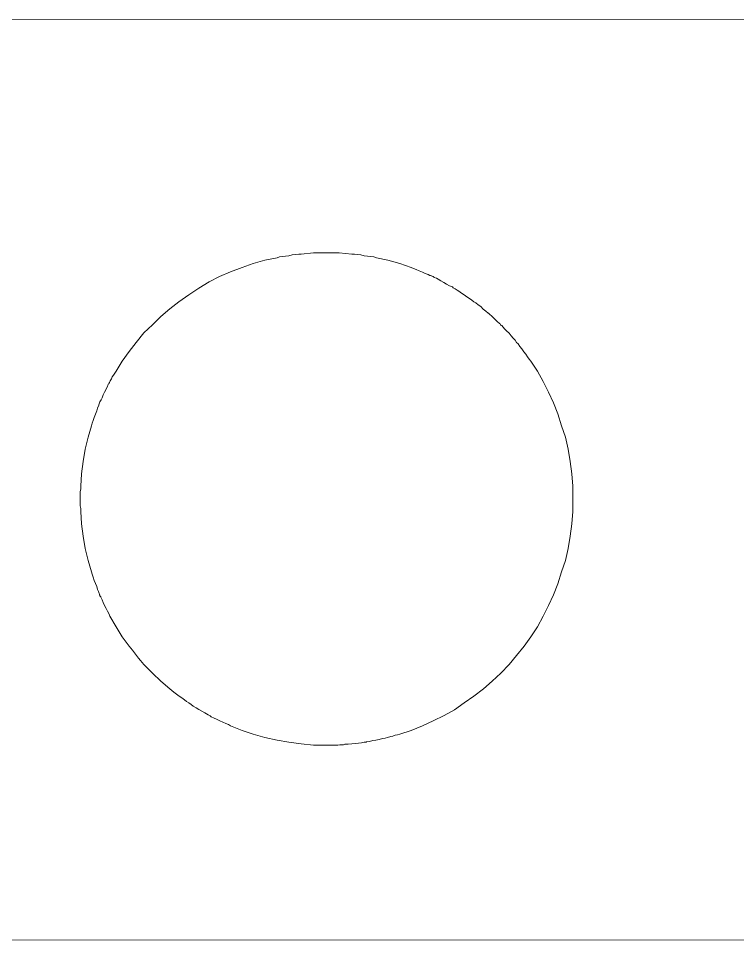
# Model space of a CAD drawing. Header units: centimetres. Extents: x 33 to 211, y -118 to 32.
# Drawn here: x 55.119 to 58.623, y -1.18 to 3.32 of the extents above; entities that cross this region are included whole.
import ezdxf

# ---------------------------------------------------------------- set-up
doc = ezdxf.new("R2010")
doc.units = ezdxf.units.CM
doc.header["$MEASUREMENT"] = 0
doc.layers.add('Layer 1', color=7, linetype='Continuous')

msp = doc.modelspace()

# ---------------------------------------------------------------- linework, layer by layer
at = {"layer": 'Layer 1', "lineweight": 9}
msp.add_open_spline([(44.52175, 3.30944), (44.52175, 3.30944), (73.12211, 3.32004), (73.12211, 3.32004), (73.12211, 3.32004), (73.12185, -1.16686), (73.12185, -1.16686), (73.12185, -1.16686), (36.32211, -1.17996), (36.32211, -1.17996), (36.32211, -1.17996), (36.32237, 3.30695), (36.32237, 3.30695), (36.32237, 3.30695), (43.34111, 3.30945), (43.34111, 3.30945)], degree=3, knots=[0, 0, 0, 0, 0.2, 0.2, 0.2, 0.4, 0.4, 0.4, 0.6, 0.6, 0.6, 0.8, 0.8, 0.8, 1, 1, 1, 1], dxfattribs=at)
at = {"layer": 'Layer 1', "color": 250, "lineweight": 9}
msp.add_open_spline([(56.62106, 2.1775), (56.62106, 2.1775), (56.55701, 2.1775), (56.55701, 2.1775), (56.55701, 2.1775), (56.49696, 2.17149), (56.49696, 2.17149), (56.49696, 2.17149), (56.48496, 2.17149), (56.48496, 2.17149), (56.48496, 2.17149), (56.47094, 2.16949), (56.47094, 2.16949), (56.47094, 2.16949), (56.45293, 2.16749), (56.45293, 2.16749), (56.45293, 2.16749), (56.43692, 2.16349), (56.43692, 2.16349), (56.43692, 2.16349), (56.4209, 2.16149), (56.4209, 2.16149), (56.4209, 2.16149), (56.40489, 2.15948), (56.40489, 2.15948), (56.40489, 2.15948), (56.39087, 2.15748), (56.39087, 2.15748), (56.39087, 2.15748), (56.37886, 2.15348), (56.37886, 2.15348), (56.37886, 2.15348), (56.31881, 2.14147), (56.31881, 2.14147), (56.31881, 2.14147), (56.26277, 2.12546), (56.26277, 2.12546), (56.26277, 2.12546), (56.20872, 2.10544), (56.20872, 2.10544), (56.20872, 2.10544), (56.15267, 2.08542), (56.15267, 2.08542), (56.15267, 2.08542), (56.09863, 2.0614), (56.09863, 2.0614), (56.09863, 2.0614), (56.04859, 2.03538), (56.04859, 2.03538), (56.04859, 2.03538), (55.99854, 2.00536), (55.99854, 2.00536), (55.99854, 2.00536), (55.9485, 1.97333), (55.9485, 1.97333), (55.9485, 1.97333), (55.90046, 1.9393), (55.90046, 1.9393), (55.90046, 1.9393), (55.85643, 1.90527), (55.85643, 1.90527), (55.85643, 1.90527), (55.81239, 1.86724), (55.81239, 1.86724), (55.81239, 1.86724), (55.77236, 1.82721), (55.77236, 1.82721), (55.77236, 1.82721), (55.73032, 1.78717), (55.73032, 1.78717), (55.73032, 1.78717), (55.69229, 1.74114), (55.69229, 1.74114), (55.69229, 1.74114), (55.65827, 1.6971), (55.65827, 1.6971), (55.65827, 1.6971), (55.62423, 1.64906), (55.62423, 1.64906), (55.62423, 1.64906), (55.59421, 1.60102), (55.59421, 1.60102), (55.59421, 1.60102), (55.5882, 1.59101), (55.5882, 1.59101), (55.5882, 1.59101), (55.5822, 1.581), (55.5822, 1.581), (55.5822, 1.581), (55.57619, 1.573), (55.57619, 1.573), (55.57619, 1.573), (55.57219, 1.56299), (55.57219, 1.56299), (55.57219, 1.56299), (55.56618, 1.55298), (55.56618, 1.55298), (55.56618, 1.55298), (55.56218, 1.54497), (55.56218, 1.54497), (55.56218, 1.54497), (55.56018, 1.54297), (55.56018, 1.54297), (55.56018, 1.54297), (55.56018, 1.54097), (55.56018, 1.54097), (55.56018, 1.54097), (55.55818, 1.53897), (55.55818, 1.53897), (55.55818, 1.53897), (55.55818, 1.53697), (55.55818, 1.53697), (55.55818, 1.53697), (55.55618, 1.53697), (55.55618, 1.53697), (55.55618, 1.53697), (55.55618, 1.53496), (55.55618, 1.53496), (55.55618, 1.53496), (55.55417, 1.53296), (55.55417, 1.53296), (55.55417, 1.53296), (55.55417, 1.53096), (55.55417, 1.53096), (55.55417, 1.53096), (55.55217, 1.52696), (55.55217, 1.52696), (55.55217, 1.52696), (55.54617, 1.51295), (55.54617, 1.51295), (55.54617, 1.51295), (55.53816, 1.49893), (55.53816, 1.49893), (55.53816, 1.49893), (55.53216, 1.48492), (55.53216, 1.48492), (55.53216, 1.48492), (55.52615, 1.47091), (55.52615, 1.47091), (55.52615, 1.47091), (55.52215, 1.4609), (55.52215, 1.4609), (55.52215, 1.4609), (55.51615, 1.45089), (55.51615, 1.45089), (55.51615, 1.45089), (55.51414, 1.44689), (55.51414, 1.44689), (55.51414, 1.44689), (55.51014, 1.43688), (55.51014, 1.43688), (55.51014, 1.43688), (55.51014, 1.43488), (55.51014, 1.43488), (55.51014, 1.43488), (55.50413, 1.42087), (55.50413, 1.42087), (55.50413, 1.42087), (55.50014, 1.40686), (55.50014, 1.40686), (55.50014, 1.40686), (55.49412, 1.39084), (55.49412, 1.39084), (55.49412, 1.39084), (55.48812, 1.37483), (55.48812, 1.37483), (55.48812, 1.37483), (55.48211, 1.36082), (55.48211, 1.36082), (55.48211, 1.36082), (55.47811, 1.34681), (55.47811, 1.34681), (55.47811, 1.34681), (55.47411, 1.3348), (55.47411, 1.3348), (55.47411, 1.3348), (55.45809, 1.27875), (55.45809, 1.27875), (55.45809, 1.27875), (55.44408, 1.2207), (55.44408, 1.2207), (55.44408, 1.2207), (55.43407, 1.16065), (55.43407, 1.16065), (55.43407, 1.16065), (55.42607, 1.1006), (55.42607, 1.1006), (55.42607, 1.1006), (55.42206, 1.04055), (55.42206, 1.04055), (55.42206, 1.04055), (55.42206, 1.02654), (55.42206, 1.02654), (55.42206, 1.02654), (55.42007, 1.01253), (55.42007, 1.01253), (55.42007, 1.01253), (55.42007, 0.99451), (55.42007, 0.99451), (55.42007, 0.99451), (55.42007, 0.9785), (55.42007, 0.9785), (55.42007, 0.9785), (55.42007, 0.96049), (55.42007, 0.96049), (55.42007, 0.96049), (55.42007, 0.94447), (55.42007, 0.94447), (55.42007, 0.94447), (55.42206, 0.93046), (55.42206, 0.93046), (55.42206, 0.93046), (55.42206, 0.91645), (55.42206, 0.91645), (55.42206, 0.91645), (55.42607, 0.8564), (55.42607, 0.8564), (55.42607, 0.8564), (55.43407, 0.79635), (55.43407, 0.79635), (55.43407, 0.79635), (55.44408, 0.7363), (55.44408, 0.7363), (55.44408, 0.7363), (55.45809, 0.67825), (55.45809, 0.67825), (55.45809, 0.67825), (55.47411, 0.6222), (55.47411, 0.6222), (55.47411, 0.6222), (55.47811, 0.61019), (55.47811, 0.61019), (55.47811, 0.61019), (55.48211, 0.59618), (55.48211, 0.59618), (55.48211, 0.59618), (55.48812, 0.58017), (55.48812, 0.58017), (55.48812, 0.58017), (55.49412, 0.56616), (55.49412, 0.56616), (55.49412, 0.56616), (55.50014, 0.55014), (55.50014, 0.55014), (55.50014, 0.55014), (55.50413, 0.53613), (55.50413, 0.53613), (55.50413, 0.53613), (55.50814, 0.52612), (55.50814, 0.52612), (55.50814, 0.52612), (55.51214, 0.51612), (55.51214, 0.51612), (55.51214, 0.51612), (55.51414, 0.51411), (55.51414, 0.51411), (55.51414, 0.51411), (55.51414, 0.51011), (55.51414, 0.51011), (55.51414, 0.51011), (55.51615, 0.50811), (55.51615, 0.50811), (55.51615, 0.50811), (55.51615, 0.50611), (55.51615, 0.50611), (55.51615, 0.50611), (55.51814, 0.5021), (55.51814, 0.5021), (55.51814, 0.5021), (55.52015, 0.5001), (55.52015, 0.5001), (55.52015, 0.5001), (55.52015, 0.4981), (55.52015, 0.4981), (55.52015, 0.4981), (55.52215, 0.4961), (55.52215, 0.4961), (55.52215, 0.4961), (55.52615, 0.48609), (55.52615, 0.48609), (55.52615, 0.48609), (55.53216, 0.47208), (55.53216, 0.47208), (55.53216, 0.47208), (55.53816, 0.45807), (55.53816, 0.45807), (55.53816, 0.45807), (55.54617, 0.44406), (55.54617, 0.44406), (55.54617, 0.44406), (55.55217, 0.43004), (55.55217, 0.43004), (55.55217, 0.43004), (55.56018, 0.41603), (55.56018, 0.41603), (55.56018, 0.41603), (55.56418, 0.40602), (55.56418, 0.40602), (55.56418, 0.40602), (55.59421, 0.35398), (55.59421, 0.35398), (55.59421, 0.35398), (55.62423, 0.30594), (55.62423, 0.30594), (55.62423, 0.30594), (55.65827, 0.2599), (55.65827, 0.2599), (55.65827, 0.2599), (55.66627, 0.24989), (55.66627, 0.24989), (55.66627, 0.24989), (55.67428, 0.23989), (55.67428, 0.23989), (55.67428, 0.23989), (55.68428, 0.22788), (55.68428, 0.22788), (55.68428, 0.22788), (55.69429, 0.21386), (55.69429, 0.21386), (55.69429, 0.21386), (55.7043, 0.20185), (55.7043, 0.20185), (55.7043, 0.20185), (55.71431, 0.18984), (55.71431, 0.18984), (55.71431, 0.18984), (55.72232, 0.17984), (55.72232, 0.17984), (55.72232, 0.17984), (55.73032, 0.16983), (55.73032, 0.16983), (55.73032, 0.16983), (55.77236, 0.12779), (55.77236, 0.12779), (55.77236, 0.12779), (55.81239, 0.08976), (55.81239, 0.08976), (55.81239, 0.08976), (55.85643, 0.05173), (55.85643, 0.05173), (55.85643, 0.05173), (55.86643, 0.04372), (55.86643, 0.04372), (55.86643, 0.04372), (55.87644, 0.03572), (55.87644, 0.03572), (55.87644, 0.03572), (55.88845, 0.02571), (55.88845, 0.02571), (55.88845, 0.02571), (55.90246, 0.0157), (55.90246, 0.0157), (55.90246, 0.0157), (55.91447, 0.00769), (55.91447, 0.00769), (55.91447, 0.00769), (55.92849, -0.00232), (55.92849, -0.00232), (55.92849, -0.00232), (55.93849, -0.01032), (55.93849, -0.01032), (55.93849, -0.01032), (55.9485, -0.01633), (55.9485, -0.01633), (55.9485, -0.01633), (55.96052, -0.02433), (55.96052, -0.02433), (55.96052, -0.02433), (55.97052, -0.03234), (55.97052, -0.03234), (55.97052, -0.03234), (55.98453, -0.04035), (55.98453, -0.04035), (55.98453, -0.04035), (55.99854, -0.04835), (55.99854, -0.04835), (55.99854, -0.04835), (56.01256, -0.05636), (56.01256, -0.05636), (56.01256, -0.05636), (56.02657, -0.06437), (56.02657, -0.06437), (56.02657, -0.06437), (56.03457, -0.07037), (56.03457, -0.07037), (56.03457, -0.07037), (56.04258, -0.07438), (56.04258, -0.07438), (56.04258, -0.07438), (56.05259, -0.08038), (56.05259, -0.08038), (56.05259, -0.08038), (56.05859, -0.08438), (56.05859, -0.08438), (56.05859, -0.08438), (56.07261, -0.09039), (56.07261, -0.09039), (56.07261, -0.09039), (56.08462, -0.09639), (56.08462, -0.09639), (56.08462, -0.09639), (56.10063, -0.1044), (56.10063, -0.1044), (56.10063, -0.1044), (56.11464, -0.11041), (56.11464, -0.11041), (56.11464, -0.11041), (56.12865, -0.11641), (56.12865, -0.11641), (56.12865, -0.11641), (56.14266, -0.12242), (56.14266, -0.12242), (56.14266, -0.12242), (56.15267, -0.12842), (56.15267, -0.12842), (56.15267, -0.12842), (56.20872, -0.15044), (56.20872, -0.15044), (56.20872, -0.15044), (56.26277, -0.16845), (56.26277, -0.16845), (56.26277, -0.16845), (56.31881, -0.18447), (56.31881, -0.18447), (56.31881, -0.18447), (56.37886, -0.19848), (56.37886, -0.19848), (56.37886, -0.19848), (56.43692, -0.20849), (56.43692, -0.20849), (56.43692, -0.20849), (56.49696, -0.21649), (56.49696, -0.21649), (56.49696, -0.21649), (56.55701, -0.2225), (56.55701, -0.2225), (56.55701, -0.2225), (56.57102, -0.2225), (56.57102, -0.2225), (56.57102, -0.2225), (56.58703, -0.2225), (56.58703, -0.2225), (56.58703, -0.2225), (56.60305, -0.2225), (56.60305, -0.2225), (56.60305, -0.2225), (56.61906, -0.2225), (56.61906, -0.2225), (56.61906, -0.2225), (56.63708, -0.2225), (56.63708, -0.2225), (56.63708, -0.2225), (56.65309, -0.2225), (56.65309, -0.2225), (56.65309, -0.2225), (56.6631, -0.2225), (56.6631, -0.2225), (56.6631, -0.2225), (56.67512, -0.2225), (56.67512, -0.2225), (56.67512, -0.2225), (56.68512, -0.2205), (56.68512, -0.2205), (56.68512, -0.2205), (56.69113, -0.2205), (56.69113, -0.2205), (56.69113, -0.2205), (56.70313, -0.2205), (56.70313, -0.2205), (56.70313, -0.2205), (56.70914, -0.2185), (56.70914, -0.2185), (56.70914, -0.2185), (56.72515, -0.2185), (56.72515, -0.2185), (56.72515, -0.2185), (56.74316, -0.21649), (56.74316, -0.21649), (56.74316, -0.21649), (56.75918, -0.21449), (56.75918, -0.21449), (56.75918, -0.21449), (56.77519, -0.21249), (56.77519, -0.21249), (56.77519, -0.21249), (56.7912, -0.21049), (56.7912, -0.21049), (56.7912, -0.21049), (56.80322, -0.20849), (56.80322, -0.20849), (56.80322, -0.20849), (56.81322, -0.20849), (56.81322, -0.20849), (56.81322, -0.20849), (56.81522, -0.20649), (56.81522, -0.20649), (56.81522, -0.20649), (56.82924, -0.20448), (56.82924, -0.20448), (56.82924, -0.20448), (56.84525, -0.20048), (56.84525, -0.20048), (56.84525, -0.20048), (56.86126, -0.19848), (56.86126, -0.19848), (56.86126, -0.19848), (56.87728, -0.19448), (56.87728, -0.19448), (56.87728, -0.19448), (56.89329, -0.19047), (56.89329, -0.19047), (56.89329, -0.19047), (56.9053, -0.18847), (56.9053, -0.18847), (56.9053, -0.18847), (56.91731, -0.18447), (56.91731, -0.18447), (56.91731, -0.18447), (56.93332, -0.18046), (56.93332, -0.18046), (56.93332, -0.18046), (56.94333, -0.17846), (56.94333, -0.17846), (56.94333, -0.17846), (56.95534, -0.17446), (56.95534, -0.17446), (56.95534, -0.17446), (56.96535, -0.17246), (56.96535, -0.17246), (56.96535, -0.17246), (56.97737, -0.16845), (56.97737, -0.16845), (56.97737, -0.16845), (57.03341, -0.15044), (57.03341, -0.15044), (57.03341, -0.15044), (57.08745, -0.12842), (57.08745, -0.12842), (57.08745, -0.12842), (57.13949, -0.1044), (57.13949, -0.1044), (57.13949, -0.1044), (57.19354, -0.07838), (57.19354, -0.07838), (57.19354, -0.07838), (57.24358, -0.05036), (57.24358, -0.05036), (57.24358, -0.05036), (57.29162, -0.01633), (57.29162, -0.01633), (57.29162, -0.01633), (57.33766, 0.0157), (57.33766, 0.0157), (57.33766, 0.0157), (57.3857, 0.05173), (57.3857, 0.05173), (57.3857, 0.05173), (57.42774, 0.08976), (57.42774, 0.08976), (57.42774, 0.08976), (57.46978, 0.12779), (57.46978, 0.12779), (57.46978, 0.12779), (57.5098, 0.16983), (57.5098, 0.16983), (57.5098, 0.16983), (57.54583, 0.21386), (57.54583, 0.21386), (57.54583, 0.21386), (57.58387, 0.2599), (57.58387, 0.2599), (57.58387, 0.2599), (57.61589, 0.30594), (57.61589, 0.30594), (57.61589, 0.30594), (57.64792, 0.35398), (57.64792, 0.35398), (57.64792, 0.35398), (57.67595, 0.40602), (57.67595, 0.40602), (57.67595, 0.40602), (57.70196, 0.45807), (57.70196, 0.45807), (57.70196, 0.45807), (57.72598, 0.51011), (57.72598, 0.51011), (57.72598, 0.51011), (57.748, 0.56416), (57.748, 0.56416), (57.748, 0.56416), (57.76602, 0.6222), (57.76602, 0.6222), (57.76602, 0.6222), (57.78403, 0.67825), (57.78403, 0.67825), (57.78403, 0.67825), (57.79804, 0.7363), (57.79804, 0.7363), (57.79804, 0.7363), (57.80805, 0.79635), (57.80805, 0.79635), (57.80805, 0.79635), (57.81606, 0.8564), (57.81606, 0.8564), (57.81606, 0.8564), (57.82007, 0.91645), (57.82007, 0.91645), (57.82007, 0.91645), (57.82007, 0.93046), (57.82007, 0.93046), (57.82007, 0.93046), (57.82007, 0.94447), (57.82007, 0.94447), (57.82007, 0.94447), (57.82007, 0.96049), (57.82007, 0.96049), (57.82007, 0.96049), (57.82007, 0.9785), (57.82007, 0.9785), (57.82007, 0.9785), (57.82007, 0.99451), (57.82007, 0.99451), (57.82007, 0.99451), (57.82007, 1.01253), (57.82007, 1.01253), (57.82007, 1.01253), (57.82007, 1.02654), (57.82007, 1.02654), (57.82007, 1.02654), (57.82007, 1.04055), (57.82007, 1.04055), (57.82007, 1.04055), (57.81606, 1.1006), (57.81606, 1.1006), (57.81606, 1.1006), (57.80805, 1.16065), (57.80805, 1.16065), (57.80805, 1.16065), (57.79804, 1.2207), (57.79804, 1.2207), (57.79804, 1.2207), (57.78403, 1.27875), (57.78403, 1.27875), (57.78403, 1.27875), (57.76602, 1.3348), (57.76602, 1.3348), (57.76602, 1.3348), (57.748, 1.39285), (57.748, 1.39285), (57.748, 1.39285), (57.72598, 1.44689), (57.72598, 1.44689), (57.72598, 1.44689), (57.70196, 1.49893), (57.70196, 1.49893), (57.70196, 1.49893), (57.67595, 1.55098), (57.67595, 1.55098), (57.67595, 1.55098), (57.64792, 1.60102), (57.64792, 1.60102), (57.64792, 1.60102), (57.61589, 1.64906), (57.61589, 1.64906), (57.61589, 1.64906), (57.60789, 1.65907), (57.60789, 1.65907), (57.60789, 1.65907), (57.59988, 1.67108), (57.59988, 1.67108), (57.59988, 1.67108), (57.59187, 1.68309), (57.59187, 1.68309), (57.59187, 1.68309), (57.58186, 1.6951), (57.58186, 1.6951), (57.58186, 1.6951), (57.57186, 1.70911), (57.57186, 1.70911), (57.57186, 1.70911), (57.56185, 1.72112), (57.56185, 1.72112), (57.56185, 1.72112), (57.55384, 1.73313), (57.55384, 1.73313), (57.55384, 1.73313), (57.54583, 1.74114), (57.54583, 1.74114), (57.54583, 1.74114), (57.53983, 1.75114), (57.53983, 1.75114), (57.53983, 1.75114), (57.52982, 1.76115), (57.52982, 1.76115), (57.52982, 1.76115), (57.51981, 1.77316), (57.51981, 1.77316), (57.51981, 1.77316), (57.5098, 1.78517), (57.5098, 1.78517), (57.5098, 1.78517), (57.49779, 1.79718), (57.49779, 1.79718), (57.49779, 1.79718), (57.48779, 1.80719), (57.48779, 1.80719), (57.48779, 1.80719), (57.48178, 1.8152), (57.48178, 1.8152), (57.48178, 1.8152), (57.47377, 1.8232), (57.47377, 1.8232), (57.47377, 1.8232), (57.47377, 1.8232), (57.47377, 1.8232), (57.47377, 1.8232), (57.47177, 1.82521), (57.47177, 1.82521), (57.47177, 1.82521), (57.46978, 1.82521), (57.46978, 1.82521), (57.46978, 1.82521), (57.46777, 1.82721), (57.46777, 1.82721), (57.46777, 1.82721), (57.46577, 1.82921), (57.46577, 1.82921), (57.46577, 1.82921), (57.46577, 1.83121), (57.46577, 1.83121), (57.46577, 1.83121), (57.46377, 1.83321), (57.46377, 1.83321), (57.46377, 1.83321), (57.46176, 1.83521), (57.46176, 1.83521), (57.46176, 1.83521), (57.45376, 1.84122), (57.45376, 1.84122), (57.45376, 1.84122), (57.44575, 1.84923), (57.44575, 1.84923), (57.44575, 1.84923), (57.43775, 1.85723), (57.43775, 1.85723), (57.43775, 1.85723), (57.42974, 1.86524), (57.42974, 1.86524), (57.42974, 1.86524), (57.42174, 1.87124), (57.42174, 1.87124), (57.42174, 1.87124), (57.41773, 1.87525), (57.41773, 1.87525), (57.41773, 1.87525), (57.40972, 1.88325), (57.40972, 1.88325), (57.40972, 1.88325), (57.40772, 1.88325), (57.40772, 1.88325), (57.40772, 1.88325), (57.39571, 1.89326), (57.39571, 1.89326), (57.39571, 1.89326), (57.3837, 1.90327), (57.3837, 1.90327), (57.3837, 1.90327), (57.37169, 1.91528), (57.37169, 1.91528), (57.37169, 1.91528), (57.35968, 1.92329), (57.35968, 1.92329), (57.35968, 1.92329), (57.34767, 1.9333), (57.34767, 1.9333), (57.34767, 1.9333), (57.33766, 1.9393), (57.33766, 1.9393), (57.33766, 1.9393), (57.32765, 1.94731), (57.32765, 1.94731), (57.32765, 1.94731), (57.31764, 1.95531), (57.31764, 1.95531), (57.31764, 1.95531), (57.30363, 1.96332), (57.30363, 1.96332), (57.30363, 1.96332), (57.29162, 1.97333), (57.29162, 1.97333), (57.29162, 1.97333), (57.27761, 1.98134), (57.27761, 1.98134), (57.27761, 1.98134), (57.2656, 1.99134), (57.2656, 1.99134), (57.2656, 1.99134), (57.25759, 1.99535), (57.25759, 1.99535), (57.25759, 1.99535), (57.24759, 2.00135), (57.24759, 2.00135), (57.24759, 2.00135), (57.23758, 2.00736), (57.23758, 2.00736), (57.23758, 2.00736), (57.23357, 2.01136), (57.23357, 2.01136), (57.23357, 2.01136), (57.21956, 2.01737), (57.21956, 2.01737), (57.21956, 2.01737), (57.20555, 2.02537), (57.20555, 2.02537), (57.20555, 2.02537), (57.19154, 2.03338), (57.19154, 2.03338), (57.19154, 2.03338), (57.17753, 2.04139), (57.17753, 2.04139), (57.17753, 2.04139), (57.16351, 2.04939), (57.16351, 2.04939), (57.16351, 2.04939), (57.15551, 2.0534), (57.15551, 2.0534), (57.15551, 2.0534), (57.1455, 2.0574), (57.1455, 2.0574), (57.1455, 2.0574), (57.1435, 2.0594), (57.1435, 2.0594), (57.1435, 2.0594), (57.1415, 2.0614), (57.1415, 2.0614), (57.1415, 2.0614), (57.13749, 2.0614), (57.13749, 2.0614), (57.13749, 2.0614), (57.1355, 2.0634), (57.1355, 2.0634), (57.1355, 2.0634), (57.13149, 2.06541), (57.13149, 2.06541), (57.13149, 2.06541), (57.12949, 2.06541), (57.12949, 2.06541), (57.12949, 2.06541), (57.12748, 2.06741), (57.12748, 2.06741), (57.12748, 2.06741), (57.12348, 2.06741), (57.12348, 2.06741), (57.12348, 2.06741), (57.11547, 2.07141), (57.11547, 2.07141), (57.11547, 2.07141), (57.10146, 2.07742), (57.10146, 2.07742), (57.10146, 2.07742), (57.08745, 2.08342), (57.08745, 2.08342), (57.08745, 2.08342), (57.07144, 2.08943), (57.07144, 2.08943), (57.07144, 2.08943), (57.05743, 2.09543), (57.05743, 2.09543), (57.05743, 2.09543), (57.04341, 2.10144), (57.04341, 2.10144), (57.04341, 2.10144), (57.03341, 2.10544), (57.03341, 2.10544), (57.03341, 2.10544), (56.97737, 2.12546), (56.97737, 2.12546), (56.97737, 2.12546), (56.91931, 2.14147), (56.91931, 2.14147), (56.91931, 2.14147), (56.86326, 2.15348), (56.86326, 2.15348), (56.86326, 2.15348), (56.85125, 2.15748), (56.85125, 2.15748), (56.85125, 2.15748), (56.83524, 2.15948), (56.83524, 2.15948), (56.83524, 2.15948), (56.81923, 2.16149), (56.81923, 2.16149), (56.81923, 2.16149), (56.80322, 2.16349), (56.80322, 2.16349), (56.80322, 2.16349), (56.78721, 2.16749), (56.78721, 2.16749), (56.78721, 2.16749), (56.7712, 2.16949), (56.7712, 2.16949), (56.7712, 2.16949), (56.75718, 2.17149), (56.75718, 2.17149), (56.75718, 2.17149), (56.74316, 2.17149), (56.74316, 2.17149), (56.74316, 2.17149), (56.68111, 2.1775), (56.68111, 2.1775), (56.68111, 2.1775), (56.62106, 2.1775), (56.62106, 2.1775)], degree=3, knots=[0, 0, 0, 0, 0.0032895, 0.0032895, 0.0032895, 0.0065789, 0.0065789, 0.0065789, 0.0098684, 0.0098684, 0.0098684, 0.0131579, 0.0131579, 0.0131579, 0.0164474, 0.0164474, 0.0164474, 0.0197368, 0.0197368, 0.0197368, 0.0230263, 0.0230263, 0.0230263, 0.0263158, 0.0263158, 0.0263158, 0.0296053, 0.0296053, 0.0296053, 0.0328947, 0.0328947, 0.0328947, 0.0361842, 0.0361842, 0.0361842, 0.0394737, 0.0394737, 0.0394737, 0.0427632, 0.0427632, 0.0427632, 0.0460526, 0.0460526, 0.0460526, 0.0493421, 0.0493421, 0.0493421, 0.0526316, 0.0526316, 0.0526316, 0.0559211, 0.0559211, 0.0559211, 0.0592105, 0.0592105, 0.0592105, 0.0625, 0.0625, 0.0625, 0.0657895, 0.0657895, 0.0657895, 0.0690789, 0.0690789, 0.0690789, 0.0723684, 0.0723684, 0.0723684, 0.0756579, 0.0756579, 0.0756579, 0.0789474, 0.0789474, 0.0789474, 0.0822368, 0.0822368, 0.0822368, 0.0855263, 0.0855263, 0.0855263, 0.0888158, 0.0888158, 0.0888158, 0.0921053, 0.0921053, 0.0921053, 0.0953947, 0.0953947, 0.0953947, 0.0986842, 0.0986842, 0.0986842, 0.1019737, 0.1019737, 0.1019737, 0.1052632, 0.1052632, 0.1052632, 0.1085526, 0.1085526, 0.1085526, 0.1118421, 0.1118421, 0.1118421, 0.1151316, 0.1151316, 0.1151316, 0.1184211, 0.1184211, 0.1184211, 0.1217105, 0.1217105, 0.1217105, 0.125, 0.125, 0.125, 0.1282895, 0.1282895, 0.1282895, 0.1315789, 0.1315789, 0.1315789, 0.1348684, 0.1348684, 0.1348684, 0.1381579, 0.1381579, 0.1381579, 0.1414474, 0.1414474, 0.1414474, 0.1447368, 0.1447368, 0.1447368, 0.1480263, 0.1480263, 0.1480263, 0.1513158, 0.1513158, 0.1513158, 0.1546053, 0.1546053, 0.1546053, 0.1578947, 0.1578947, 0.1578947, 0.1611842, 0.1611842, 0.1611842, 0.1644737, 0.1644737, 0.1644737, 0.1677632, 0.1677632, 0.1677632, 0.1710526, 0.1710526, 0.1710526, 0.1743421, 0.1743421, 0.1743421, 0.1776316, 0.1776316, 0.1776316, 0.1809211, 0.1809211, 0.1809211, 0.1842105, 0.1842105, 0.1842105, 0.1875, 0.1875, 0.1875, 0.1907895, 0.1907895, 0.1907895, 0.1940789, 0.1940789, 0.1940789, 0.1973684, 0.1973684, 0.1973684, 0.2006579, 0.2006579, 0.2006579, 0.2039474, 0.2039474, 0.2039474, 0.2072368, 0.2072368, 0.2072368, 0.2105263, 0.2105263, 0.2105263, 0.2138158, 0.2138158, 0.2138158, 0.2171053, 0.2171053, 0.2171053, 0.2203947, 0.2203947, 0.2203947, 0.2236842, 0.2236842, 0.2236842, 0.2269737, 0.2269737, 0.2269737, 0.2302632, 0.2302632, 0.2302632, 0.2335526, 0.2335526, 0.2335526, 0.2368421, 0.2368421, 0.2368421, 0.2401316, 0.2401316, 0.2401316, 0.2434211, 0.2434211, 0.2434211, 0.2467105, 0.2467105, 0.2467105, 0.25, 0.25, 0.25, 0.2532895, 0.2532895, 0.2532895, 0.2565789, 0.2565789, 0.2565789, 0.2598684, 0.2598684, 0.2598684, 0.2631579, 0.2631579, 0.2631579, 0.2664474, 0.2664474, 0.2664474, 0.2697368, 0.2697368, 0.2697368, 0.2730263, 0.2730263, 0.2730263, 0.2763158, 0.2763158, 0.2763158, 0.2796053, 0.2796053, 0.2796053, 0.2828947, 0.2828947, 0.2828947, 0.2861842, 0.2861842, 0.2861842, 0.2894737, 0.2894737, 0.2894737, 0.2927632, 0.2927632, 0.2927632, 0.2960526, 0.2960526, 0.2960526, 0.2993421, 0.2993421, 0.2993421, 0.3026316, 0.3026316, 0.3026316, 0.3059211, 0.3059211, 0.3059211, 0.3092105, 0.3092105, 0.3092105, 0.3125, 0.3125, 0.3125, 0.3157895, 0.3157895, 0.3157895, 0.3190789, 0.3190789, 0.3190789, 0.3223684, 0.3223684, 0.3223684, 0.3256579, 0.3256579, 0.3256579, 0.3289474, 0.3289474, 0.3289474, 0.3322368, 0.3322368, 0.3322368, 0.3355263, 0.3355263, 0.3355263, 0.3388158, 0.3388158, 0.3388158, 0.3421053, 0.3421053, 0.3421053, 0.3453947, 0.3453947, 0.3453947, 0.3486842, 0.3486842, 0.3486842, 0.3519737, 0.3519737, 0.3519737, 0.3552632, 0.3552632, 0.3552632, 0.3585526, 0.3585526, 0.3585526, 0.3618421, 0.3618421, 0.3618421, 0.3651316, 0.3651316, 0.3651316, 0.3684211, 0.3684211, 0.3684211, 0.3717105, 0.3717105, 0.3717105, 0.375, 0.375, 0.375, 0.3782895, 0.3782895, 0.3782895, 0.3815789, 0.3815789, 0.3815789, 0.3848684, 0.3848684, 0.3848684, 0.3881579, 0.3881579, 0.3881579, 0.3914474, 0.3914474, 0.3914474, 0.3947368, 0.3947368, 0.3947368, 0.3980263, 0.3980263, 0.3980263, 0.4013158, 0.4013158, 0.4013158, 0.4046053, 0.4046053, 0.4046053, 0.4078947, 0.4078947, 0.4078947, 0.4111842, 0.4111842, 0.4111842, 0.4144737, 0.4144737, 0.4144737, 0.4177632, 0.4177632, 0.4177632, 0.4210526, 0.4210526, 0.4210526, 0.4243421, 0.4243421, 0.4243421, 0.4276316, 0.4276316, 0.4276316, 0.4309211, 0.4309211, 0.4309211, 0.4342105, 0.4342105, 0.4342105, 0.4375, 0.4375, 0.4375, 0.4407895, 0.4407895, 0.4407895, 0.4440789, 0.4440789, 0.4440789, 0.4473684, 0.4473684, 0.4473684, 0.4506579, 0.4506579, 0.4506579, 0.4539474, 0.4539474, 0.4539474, 0.4572368, 0.4572368, 0.4572368, 0.4605263, 0.4605263, 0.4605263, 0.4638158, 0.4638158, 0.4638158, 0.4671053, 0.4671053, 0.4671053, 0.4703947, 0.4703947, 0.4703947, 0.4736842, 0.4736842, 0.4736842, 0.4769737, 0.4769737, 0.4769737, 0.4802632, 0.4802632, 0.4802632, 0.4835526, 0.4835526, 0.4835526, 0.4868421, 0.4868421, 0.4868421, 0.4901316, 0.4901316, 0.4901316, 0.4934211, 0.4934211, 0.4934211, 0.4967105, 0.4967105, 0.4967105, 0.5, 0.5, 0.5, 0.5032895, 0.5032895, 0.5032895, 0.5065789, 0.5065789, 0.5065789, 0.5098684, 0.5098684, 0.5098684, 0.5131579, 0.5131579, 0.5131579, 0.5164474, 0.5164474, 0.5164474, 0.5197368, 0.5197368, 0.5197368, 0.5230263, 0.5230263, 0.5230263, 0.5263158, 0.5263158, 0.5263158, 0.5296053, 0.5296053, 0.5296053, 0.5328947, 0.5328947, 0.5328947, 0.5361842, 0.5361842, 0.5361842, 0.5394737, 0.5394737, 0.5394737, 0.5427632, 0.5427632, 0.5427632, 0.5460526, 0.5460526, 0.5460526, 0.5493421, 0.5493421, 0.5493421, 0.5526316, 0.5526316, 0.5526316, 0.5559211, 0.5559211, 0.5559211, 0.5592105, 0.5592105, 0.5592105, 0.5625, 0.5625, 0.5625, 0.5657895, 0.5657895, 0.5657895, 0.5690789, 0.5690789, 0.5690789, 0.5723684, 0.5723684, 0.5723684, 0.5756579, 0.5756579, 0.5756579, 0.5789474, 0.5789474, 0.5789474, 0.5822368, 0.5822368, 0.5822368, 0.5855263, 0.5855263, 0.5855263, 0.5888158, 0.5888158, 0.5888158, 0.5921053, 0.5921053, 0.5921053, 0.5953947, 0.5953947, 0.5953947, 0.5986842, 0.5986842, 0.5986842, 0.6019737, 0.6019737, 0.6019737, 0.6052632, 0.6052632, 0.6052632, 0.6085526, 0.6085526, 0.6085526, 0.6118421, 0.6118421, 0.6118421, 0.6151316, 0.6151316, 0.6151316, 0.6184211, 0.6184211, 0.6184211, 0.6217105, 0.6217105, 0.6217105, 0.625, 0.625, 0.625, 0.6282895, 0.6282895, 0.6282895, 0.6315789, 0.6315789, 0.6315789, 0.6348684, 0.6348684, 0.6348684, 0.6381579, 0.6381579, 0.6381579, 0.6414474, 0.6414474, 0.6414474, 0.6447368, 0.6447368, 0.6447368, 0.6480263, 0.6480263, 0.6480263, 0.6513158, 0.6513158, 0.6513158, 0.6546053, 0.6546053, 0.6546053, 0.6578947, 0.6578947, 0.6578947, 0.6611842, 0.6611842, 0.6611842, 0.6644737, 0.6644737, 0.6644737, 0.6677632, 0.6677632, 0.6677632, 0.6710526, 0.6710526, 0.6710526, 0.6743421, 0.6743421, 0.6743421, 0.6776316, 0.6776316, 0.6776316, 0.6809211, 0.6809211, 0.6809211, 0.6842105, 0.6842105, 0.6842105, 0.6875, 0.6875, 0.6875, 0.6907895, 0.6907895, 0.6907895, 0.6940789, 0.6940789, 0.6940789, 0.6973684, 0.6973684, 0.6973684, 0.7006579, 0.7006579, 0.7006579, 0.7039474, 0.7039474, 0.7039474, 0.7072368, 0.7072368, 0.7072368, 0.7105263, 0.7105263, 0.7105263, 0.7138158, 0.7138158, 0.7138158, 0.7171053, 0.7171053, 0.7171053, 0.7203947, 0.7203947, 0.7203947, 0.7236842, 0.7236842, 0.7236842, 0.7269737, 0.7269737, 0.7269737, 0.7302632, 0.7302632, 0.7302632, 0.7335526, 0.7335526, 0.7335526, 0.7368421, 0.7368421, 0.7368421, 0.7401316, 0.7401316, 0.7401316, 0.7434211, 0.7434211, 0.7434211, 0.7467105, 0.7467105, 0.7467105, 0.75, 0.75, 0.75, 0.7532895, 0.7532895, 0.7532895, 0.7565789, 0.7565789, 0.7565789, 0.7598684, 0.7598684, 0.7598684, 0.7631579, 0.7631579, 0.7631579, 0.7664474, 0.7664474, 0.7664474, 0.7697368, 0.7697368, 0.7697368, 0.7730263, 0.7730263, 0.7730263, 0.7763158, 0.7763158, 0.7763158, 0.7796053, 0.7796053, 0.7796053, 0.7828947, 0.7828947, 0.7828947, 0.7861842, 0.7861842, 0.7861842, 0.7894737, 0.7894737, 0.7894737, 0.7927632, 0.7927632, 0.7927632, 0.7960526, 0.7960526, 0.7960526, 0.7993421, 0.7993421, 0.7993421, 0.8026316, 0.8026316, 0.8026316, 0.8059211, 0.8059211, 0.8059211, 0.8092105, 0.8092105, 0.8092105, 0.8125, 0.8125, 0.8125, 0.8157895, 0.8157895, 0.8157895, 0.8190789, 0.8190789, 0.8190789, 0.8223684, 0.8223684, 0.8223684, 0.8256579, 0.8256579, 0.8256579, 0.8289474, 0.8289474, 0.8289474, 0.8322368, 0.8322368, 0.8322368, 0.8355263, 0.8355263, 0.8355263, 0.8388158, 0.8388158, 0.8388158, 0.8421053, 0.8421053, 0.8421053, 0.8453947, 0.8453947, 0.8453947, 0.8486842, 0.8486842, 0.8486842, 0.8519737, 0.8519737, 0.8519737, 0.8552632, 0.8552632, 0.8552632, 0.8585526, 0.8585526, 0.8585526, 0.8618421, 0.8618421, 0.8618421, 0.8651316, 0.8651316, 0.8651316, 0.8684211, 0.8684211, 0.8684211, 0.8717105, 0.8717105, 0.8717105, 0.875, 0.875, 0.875, 0.8782895, 0.8782895, 0.8782895, 0.8815789, 0.8815789, 0.8815789, 0.8848684, 0.8848684, 0.8848684, 0.8881579, 0.8881579, 0.8881579, 0.8914474, 0.8914474, 0.8914474, 0.8947368, 0.8947368, 0.8947368, 0.8980263, 0.8980263, 0.8980263, 0.9013158, 0.9013158, 0.9013158, 0.9046053, 0.9046053, 0.9046053, 0.9078947, 0.9078947, 0.9078947, 0.9111842, 0.9111842, 0.9111842, 0.9144737, 0.9144737, 0.9144737, 0.9177632, 0.9177632, 0.9177632, 0.9210526, 0.9210526, 0.9210526, 0.9243421, 0.9243421, 0.9243421, 0.9276316, 0.9276316, 0.9276316, 0.9309211, 0.9309211, 0.9309211, 0.9342105, 0.9342105, 0.9342105, 0.9375, 0.9375, 0.9375, 0.9407895, 0.9407895, 0.9407895, 0.9440789, 0.9440789, 0.9440789, 0.9473684, 0.9473684, 0.9473684, 0.9506579, 0.9506579, 0.9506579, 0.9539474, 0.9539474, 0.9539474, 0.9572368, 0.9572368, 0.9572368, 0.9605263, 0.9605263, 0.9605263, 0.9638158, 0.9638158, 0.9638158, 0.9671053, 0.9671053, 0.9671053, 0.9703947, 0.9703947, 0.9703947, 0.9736842, 0.9736842, 0.9736842, 0.9769737, 0.9769737, 0.9769737, 0.9802632, 0.9802632, 0.9802632, 0.9835526, 0.9835526, 0.9835526, 0.9868421, 0.9868421, 0.9868421, 0.9901316, 0.9901316, 0.9901316, 0.9934211, 0.9934211, 0.9934211, 0.9967105, 0.9967105, 0.9967105, 1, 1, 1, 1], dxfattribs=at)

doc.saveas('drawing.dxf')
